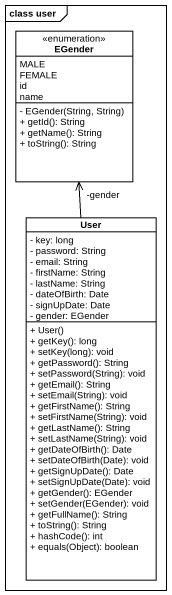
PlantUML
@startuml
mainframe class user
hide circle
hide empty members
skinparam classAttributeIconSize 0
enum EGender {
  MALE
  FEMALE
  id
  name
  - EGender(String, String)
  + getId(): String
  + getName(): String
  + toString(): String
}
class User {
  - key: long
  - password: String
  - email: String
  - firstName: String
  - lastName: String
  - dateOfBirth: Date
  - signUpDate: Date
  - gender: EGender
  + User()
  + getKey(): long
  + setKey(long): void
  + getPassword(): String
  + setPassword(String): void
  + getEmail(): String
  + setEmail(String): void
  + getFirstName(): String
  + setFirstName(String): void
  + getLastName(): String
  + setLastName(String): void
  + getDateOfBirth(): Date
  + setDateOfBirth(Date): void
  + getSignUpDate(): Date
  + setSignUpDate(Date): void
  + getGender(): EGender
  + setGender(EGender): void
  + getFullName(): String
  + toString(): String
  + hashCode(): int
  + equals(Object): boolean
}
User -up-> "-gender" EGender
@enduml
